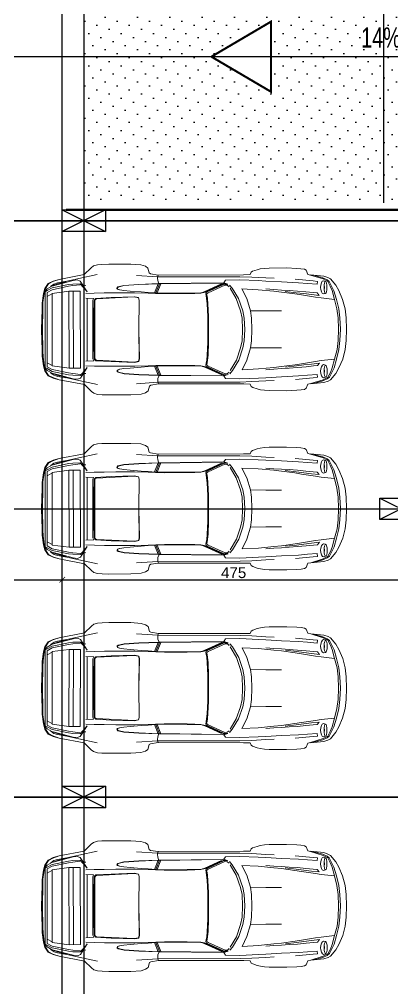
# Model space of a CAD drawing. Extents: x 250879 to 348495, y -51522 to -9360.
# Drawn here: x 308673 to 309191, y -22559 to -21213 of the extents above; entities that cross this region are included whole.
import ezdxf

# ---------------------------------------------------------------- set-up
doc = ezdxf.new("R2010")
doc.units = 0
doc.layers.get('0').update_dxf_attribs({"linetype": 'CONTINUOUS'})
doc.layers.get('DEFPOINTS').update_dxf_attribs({"color": 9, "linetype": 'CONTINUOUS'})
doc.layers.add('A-text finishing', color=6, linetype='CONTINUOUS', lineweight=13)
doc.layers.add('FIGURES', color=153, linetype='CONTINUOUS', lineweight=0)
for name, color, linetype in [('AXIS', 1, 'CONTINUOUS'), ('COLUMN', 5, 'CONTINUOUS'), ('FURNITURE', 4, 'CONTINUOUS'), ('TEXT', 3, 'CONTINUOUS'), ('WALL', 7, 'CONTINUOUS')]:
    doc.layers.add(name, color=color, linetype=linetype)
doc.styles.get("Standard").update_dxf_attribs({"font": 'sanss___.ttf', "height": 15})
doc.dimstyles.new('STANDARD$0', dxfattribs={"dimscale": 0, "dimtxt": 12, "dimasz": 8, "dimexe": 15, "dimexo": 0.0625, "dimgap": 2, "dimtad": 1, "dimdec": 0, "dimzin": 0, "dimdsep": 46, "dimtxsty": 'Standard', "dimblk1": 'ARCHTICK', "dimblk2": 'ARCHTICK', "dimsah": 1, "dimcen": 0.09, "dimdle": 15, "dimclrd": 3, "dimclre": 3, "dimclrt": 3, "dimazin": 0, "dimtfac": 1, "dimtdec": 0, "dimtofl": 0, "dimtmove": 1, "dimatfit": 3, "dimldrblk": 'ARCHTICK', "dimfxl": 1.0455, "dimfxlon": 1, "dimtolj": 1, "dimtzin": 0, "dimarcsym": 0})

# ---------------------------------------------------------------- blocks, each defined once
blk = doc.blocks.new('XREF1$0$02PCAR09')
at = {"color": 0, "linetype": 'ByBlock'}
for p, q in [((-139.39, 33.77), (-143.26, 30.05)), ((-138.14, 34.83), (-139.39, 33.77)), ((-136.04, 35.43), (-138.14, 34.83)), ((-133.57, 35.58), (-136.04, 35.43)), ((-129.86, 35.7), (-133.57, 35.58)), ((-117.88, 35.7), (-129.86, 35.7)), ((-112.33, 35.34), (-117.88, 35.7)), ((-109.85, 34.59), (-112.33, 35.34)), ((-108.47, 33.6), (-109.85, 34.59)), ((-107.73, 30.95), (-108.47, 33.6)), ((-48.85, 32.53), (-51.29, 31.76)), ((-47.09, 33.02), (-48.85, 32.53)), ((-44.85, 33.29), (-47.09, 33.02)), ((-42.26, 33.45), (-44.85, 33.29)), ((-32.75, 33.53), (-42.26, 33.45)), ((-27.18, 33.31), (-32.75, 33.53)), ((-24.96, 33.14), (-27.18, 33.31)), ((-22.98, 32.83), (-24.96, 33.14)), ((-22.13, 32.24), (-22.98, 32.83)), ((-21.22, 30), (-22.13, 32.24)), ((-162.98, 25.22), (-160.29, 26.5)), ((-149.39, 26.87), (-160.88, 23.8)), ((-157.04, 27.42), (-160.49, 26.23)), ((-160.29, 26.5), (-157.04, 27.42)), ((-143.26, 30.05), (-157.04, 27.42)), ((-146.25, 27.9), (-152.81, 26.43)), ((-147.04, 27.13), (-149.39, 26.87)), ((-145.43, 26.52), (-147.04, 27.13)), ((-136.16, 30.07), (-146.25, 27.9)), ((-141.73, 20.71), (-145.43, 26.52)), ((-103.18, 28.82), (-114.79, 29.59)), ((-107, 30.43), (-107.73, 30.95)), ((-102.8, 29.76), (-107, 30.43)), ((-103.18, 28.82), (-102.8, 29.76)), ((-58.2, 28.79), (-103.18, 28.82)), ((-103.18, 28.09), (-103.18, 28.82)), ((-103.06, 26.7), (-103.18, 28.09)), ((-102.68, 25.44), (-103.06, 26.7)), ((-56.22, 29.83), (-102.8, 29.76)), ((-67.1, 25.46), (-66.11, 26.89)), ((-58.32, 27.06), (-66.11, 26.89)), ((-48.2, 26.63), (-58.32, 27.06)), ((-58.2, 28.77), (-51.78, 28.55)), ((-52.64, 29.95), (-56.22, 29.83)), ((-52.16, 31.23), (-52.64, 29.95)), ((-51.29, 31.76), (-52.16, 31.23)), ((-51.78, 28.55), (-44.15, 28.14)), ((-44.15, 26.41), (-48.2, 26.63)), ((-44.15, 28.14), (-39.54, 27.93)), ((-28.03, 27.35), (-18.29, 26.45)), ((-19.65, 29.66), (-21.22, 30)), ((-12.48, 29.04), (-19.65, 29.78)), ((-12.79, 27.56), (-19.65, 29.66)), ((-13.04, 28.18), (-17.96, 29.55)), ((-13.28, 26.26), (-12.67, 26.55)), ((-10.59, 27.09), (-13.04, 28.18)), ((-10.26, 26.19), (-12.79, 27.56)), ((-12.67, 26.55), (-11.49, 26.19)), ((-10.14, 28.29), (-12.48, 29.04)), ((-9.43, 26.13), (-10.59, 27.09)), ((-8.78, 27.56), (-10.14, 28.29)), ((-5.94, 24.09), (-8.78, 27.56)), ((-165.56, 19.69), (-164.79, 22.49)), ((-164.42, 22.49), (-165.19, 19.69)), ((-164.79, 22.49), (-162.98, 25.22)), ((-163.6, 22.32), (-164.59, 21.21)), ((-163.6, 21.32), (-164.59, 20.71)), ((-164.59, -21.21), (-164.59, 21.21)), ((-162.81, 24.98), (-164.42, 22.49)), ((-160.88, 23.8), (-163.6, 22.32)), ((-160.77, 22.81), (-163.6, 21.32)), ((-163.6, 20.33), (-160.77, 21.82)), ((-160.49, 26.23), (-162.81, 24.98)), ((-161.5, 23.73), (-161.74, 23.33)), ((-159.78, 24.91), (-161.5, 23.73)), ((-151.85, 24.65), (-160.77, 22.81)), ((-160.77, 21.82), (-151.85, 23.66)), ((-159.78, 24.24), (-160.17, 23.99)), ((-157.91, 25.53), (-159.78, 24.91)), ((-157.91, 25.01), (-159.78, 24.24)), ((-152.81, 26.43), (-157.91, 25.53)), ((-153.83, 25.85), (-157.91, 25.01)), ((-153.47, 26.28), (-153.83, 25.85)), ((-149.51, 24.91), (-151.85, 24.65)), ((-151.85, 23.66), (-149.51, 24.04)), ((-145.43, 25.03), (-149.51, 24.91)), ((-149.51, 24.04), (-145.43, 24.53)), ((-145.43, 25.03), (-141.73, 20.73)), ((-145.43, 24.53), (-145.43, 25.03)), ((-142.39, 24.02), (-143.85, 23.95)), ((-125.42, 22.45), (-125.37, 22.96)), ((-125.08, 22.11), (-125.42, 22.45)), ((-125.37, 22.96), (-124.86, 23.34)), ((-125.15, 22.43), (-125.13, 22.84)), ((-124.89, 22.11), (-125.15, 22.43)), ((-125.13, 22.84), (-124.69, 23.22)), ((-124.01, 21.73), (-125.08, 22.11)), ((-123.84, 21.73), (-124.89, 22.11)), ((-124.86, 23.34), (-121.58, 24.14)), ((-124.69, 23.22), (-121.6, 24.01)), ((-121.62, 21.38), (-124.01, 21.73)), ((-121.62, 21.38), (-123.84, 21.73)), ((-118.22, 21.03), (-121.62, 21.38)), ((-121.6, 24.01), (-113.44, 24.57)), ((-121.58, 24.14), (-113.44, 24.69)), ((-113.44, 24.69), (-102.68, 25.08)), ((-113.44, 24.57), (-102.68, 24.96)), ((-104.9, 20.03), (-102.9, 24.96)), ((-104.22, 19.99), (-102.17, 24.96)), ((-101.45, 24.96), (-103.47, 19.98)), ((-67.1, 25.44), (-102.68, 25.06)), ((-102.68, 25.08), (-102.68, 25.44)), ((-102.68, 24.94), (-67.65, 25.32)), ((-102.68, 25.06), (-102.68, 24.94)), ((-77.45, 20.66), (-68.24, 24.88)), ((-67.39, 24.89), (-76.59, 20.66)), ((-76.17, 20.52), (-66.86, 24.77)), ((-66.4, 24.24), (-75.65, 20.03)), ((-66.42, 25.2), (-67.39, 24.89)), ((-67.1, 25.54), (-67.1, 25.54)), ((-64.81, 24.72), (-67.1, 25.46)), ((-66.86, 24.77), (-65.78, 24.81)), ((-65.14, 24.16), (-66.4, 24.24)), ((-65.78, 24.81), (-64.81, 24.72)), ((-64.13, 23.29), (-65.14, 24.16)), ((-62.4, 22.49), (-63.89, 24.21)), ((-60.22, 16.82), (-63.6, 22.49)), ((-58.97, 16.82), (-62.4, 22.49)), ((-57.13, 22.11), (-54.53, 16.8)), ((-48.2, 21.63), (-57.13, 22.11)), ((-39.78, 20.85), (-48.2, 21.63)), ((-35.6, 25.95), (-44.15, 26.41)), ((-39.78, 21.75), (-44.12, 22.11)), ((-35.6, 21.46), (-39.78, 21.75)), ((-26.33, 25.46), (-35.6, 25.95)), ((-31.38, 21.21), (-35.6, 21.46)), ((-26.79, 20.88), (-31.38, 21.21)), ((-21.41, 25.08), (-26.33, 25.46)), ((-16.03, 24.72), (-21.41, 25.08)), ((-18.29, 26.45), (-15.88, 26.19)), ((-15.88, 26.19), (-16.03, 24.72)), ((-14.22, 22.91), (-14.12, 24.14)), ((-14.12, 21.68), (-14.22, 22.91)), ((-14.12, 24.14), (-13.76, 25.41)), ((-13.76, 20.44), (-14.12, 21.68)), ((-13.76, 25.41), (-13.28, 26.26)), ((-12.31, 22.86), (-12.22, 24.26)), ((-12.24, 21.56), (-12.31, 22.86)), ((-12.04, 22.86), (-12.24, 21.56)), ((-12.07, 20.57), (-12.24, 21.58)), ((-12.22, 24.26), (-12.07, 25.22)), ((-12.22, 24.26), (-12.04, 22.86)), ((-12.07, 25.22), (-11.81, 25.93)), ((-11.81, 25.93), (-11.49, 26.19)), ((-11.49, 26.19), (-11.18, 25.93)), ((-11.18, 25.93), (-10.93, 25.22)), ((-10.93, 25.22), (-10.74, 24.13)), ((-10.74, 21.58), (-10.93, 20.51)), ((-10.74, 24.13), (-10.69, 22.86)), ((-10.69, 22.86), (-10.74, 21.58)), ((-8.9, 23.63), (-10.26, 26.19)), ((-6.9, 21.08), (-9.43, 26.13)), ((-7.91, 21.15), (-8.9, 23.63)), ((-4.27, 21.14), (-5.94, 24.09)), ((-166.21, 14.44), (-165.56, 19.69)), ((-165.19, 19.69), (-165.8, 14.82)), ((-163.6, 20.33), (-163.6, -20.33)), ((-163.6, 18.05), (-160.88, 19.53)), ((-160.77, 19.82), (-151.61, 21.07)), ((-160.77, 19.82), (-160.77, -19.82)), ((-151.61, 21.07), (-151.61, -21.07)), ((-151.61, 21.07), (-145.43, 21.07)), ((-149.26, 21.07), (-149.26, -21.19)), ((-145.43, -21.07), (-145.43, 21.07)), ((-137.77, 19.96), (-142.39, 19.75)), ((-138.14, 17.06), (-142.38, 17.26)), ((-141.73, 17.26), (-141.73, -17.16)), ((-138.66, 0), (-138.57, 15.9)), ((-138.57, 15.9), (-138.14, 17.06)), ((-137.9, 15.9), (-138.04, 8.28)), ((-137.51, 16.58), (-137.9, 15.9)), ((-132.34, 20.03), (-137.77, 19.96)), ((-136.98, 17.01), (-137.51, 16.58)), ((-137.48, 15.78), (-137.08, 16.44)), ((-137.08, 16.44), (-136.55, 16.78)), ((-128.55, 17.52), (-136.98, 17.01)), ((-136.55, 16.78), (-115.95, 17.82)), ((-126.04, 20.1), (-132.34, 20.03)), ((-115.76, 17.94), (-128.55, 17.52)), ((-115.78, 20.11), (-126.04, 20.1)), ((-112.19, 20.51), (-118.22, 21.03)), ((-115.95, 17.82), (-113.73, 17.36)), ((-108.37, 19.87), (-115.78, 20.11)), ((-113.56, 17.48), (-115.76, 17.94)), ((-113.73, 17.36), (-113.35, 15.95)), ((-113.2, 16.07), (-113.56, 17.48)), ((-113.4, -0.02), (-113.2, 16.07)), ((-113.35, 15.95), (-113.4, 0.02)), ((-108.37, 20.23), (-112.19, 20.51)), ((-104.22, 19.99), (-108.37, 20.23)), ((-104.27, 19.73), (-108.37, 19.87)), ((-99.56, 19.65), (-104.27, 19.73)), ((-99.52, 19.84), (-104.22, 19.99)), ((-87.11, 19.64), (-99.56, 19.65)), ((-87.11, 19.87), (-99.52, 19.84)), ((-82.86, 19.87), (-87.11, 19.87)), ((-82.86, 19.72), (-87.11, 19.64)), ((-79.67, 19.98), (-82.86, 19.87)), ((-79.63, 19.86), (-82.86, 19.72)), ((-79.67, 19.96), (-78.74, 20.2)), ((-77.89, 20.2), (-79.63, 19.86)), ((-78.74, 20.2), (-77.45, 20.66)), ((-77.21, 20.44), (-77.89, 20.2)), ((-76.59, 20.66), (-77.21, 20.44)), ((-76.95, 19.52), (-76.71, 20.25)), ((-76.73, 18.37), (-76.95, 19.52)), ((-76.42, 16.82), (-76.73, 18.37)), ((-76.71, 20.25), (-76.17, 20.52)), ((-76.22, 19.69), (-76.44, 19.24)), ((-76.44, 19.24), (-76.15, 18.22)), ((-76.1, 14.07), (-76.42, 16.82)), ((-75.65, 20.03), (-76.22, 19.69)), ((-76.15, 18.22), (-75.93, 16.82)), ((-75.93, 16.82), (-75.72, 13.98)), ((-60.22, 16.82), (-60.22, 16.82)), ((-58, 10.14), (-60.22, 16.82)), ((-56.75, 10.14), (-58.97, 16.82)), ((-54.53, 16.8), (-52.55, 10.14)), ((-35.6, 20.37), (-39.78, 20.85)), ((-28.21, 19.38), (-35.6, 20.37)), ((-33.48, 20.69), (-27.45, 19.99)), ((-24.62, 18.78), (-28.21, 19.38)), ((-27.45, 19.99), (-23.36, 19.5)), ((-22.2, 20.45), (-26.79, 20.88)), ((-17.01, 17.6), (-24.62, 18.78)), ((-23.36, 19.5), (-19.12, 18.97)), ((-18.2, 20.06), (-22.2, 20.45)), ((-19.12, 18.97), (-14.89, 18.51)), ((-16, 19.87), (-18.2, 20.06)), ((-13.95, 17.11), (-17.01, 17.6)), ((-14.89, 18.51), (-16, 19.87)), ((-6.56, 16.32), (-13.95, 17.11)), ((-13.28, 19.65), (-13.76, 20.44)), ((-12.67, 19.33), (-13.28, 19.65)), ((-11.49, 19.6), (-12.67, 19.33)), ((-11.81, 19.84), (-12.07, 20.57)), ((-11.49, 19.6), (-11.81, 19.84)), ((-11.18, 19.81), (-11.49, 19.6)), ((-10.93, 20.51), (-11.18, 19.81)), ((-6.56, 16.32), (-7.91, 21.15)), ((-5.57, 16.32), (-6.9, 21.08)), ((-5.26, 11.13), (-6.56, 16.32)), ((-4.27, 11.13), (-5.57, 16.32)), ((-2.17, 16.31), (-4.27, 21.14)), ((-0.87, 11.13), (-2.17, 16.31)), ((-166.57, 0.02), (-166.35, 11.22)), ((-166.35, 11.22), (-166.21, 14.44)), ((-165.94, 11.59), (-166.08, 0)), ((-165.8, 14.82), (-165.94, 11.59)), ((-137.56, 8.16), (-137.48, 15.78)), ((-76.1, 14.07), (-75.74, 7.15)), ((-75.72, 13.98), (-75.43, 7.15)), ((-4.7, 6.2), (-5.26, 11.13)), ((-3.7, 6.2), (-4.27, 11.13)), ((-0.31, 6.18), (-0.87, 11.13)), ((-138.04, 8.28), (-138.04, 0)), ((-137.56, 0), (-137.56, 8.16)), ((-75.74, 7.15), (-75.77, 0)), ((-75.43, 7.15), (-75.4, 0)), ((-57.13, 6.18), (-58, 10.14)), ((-56.89, 0), (-57.13, 6.18)), ((-55.9, 6.18), (-56.75, 10.14)), ((-55.64, 0), (-55.9, 6.18)), ((-52.55, 10.14), (-44.12, 10.09)), ((-52.55, 10.14), (-51.92, 6.18)), ((-51.92, 6.18), (-51.68, 0)), ((-44.12, 10.09), (-35.6, 10.09)), ((-4.39, 0), (-4.7, 6.2)), ((-3.4, 0), (-3.7, 6.2)), ((0, 0), (-0.31, 6.18)), ((-165.94, -11.59), (-166.08, 0)), ((-138.66, 0), (-138.57, -15.9)), ((-138.04, -8.28), (-138.04, 0)), ((-137.56, 0), (-137.56, -8.16)), ((-113.4, 0.02), (-113.2, -16.07)), ((-75.74, -7.15), (-75.77, 0)), ((-75.43, -7.15), (-75.4, 0)), ((-56.89, 0), (-57.13, -6.18)), ((-55.64, 0), (-55.9, -6.18)), ((-51.92, -6.18), (-51.68, 0)), ((-4.39, 0), (-4.7, -6.2)), ((-3.4, 0), (-3.7, -6.2)), ((0, 0), (-0.31, -6.18)), ((-166.57, -0.02), (-166.35, -11.22)), ((-113.35, -15.95), (-113.4, -0.02)), ((-137.9, -15.9), (-138.04, -8.28)), ((-137.56, -8.16), (-137.48, -15.78)), ((-76.1, -14.07), (-75.74, -7.15)), ((-75.72, -13.98), (-75.43, -7.15)), ((-58, -10.14), (-60.22, -16.82)), ((-56.75, -10.14), (-58.97, -16.82)), ((-57.13, -6.18), (-58, -10.14)), ((-55.9, -6.18), (-56.75, -10.14)), ((-54.53, -16.8), (-52.55, -10.14)), ((-52.55, -10.14), (-51.92, -6.18)), ((-52.55, -10.14), (-44.12, -10.09)), ((-44.12, -10.09), (-35.6, -10.09)), ((-4.7, -6.2), (-5.26, -11.13)), ((-3.7, -6.2), (-4.27, -11.13)), ((-0.31, -6.18), (-0.87, -11.13)), ((-166.35, -11.22), (-166.21, -14.44)), ((-166.21, -14.44), (-165.56, -19.69)), ((-165.8, -14.82), (-165.94, -11.59)), ((-165.19, -19.69), (-165.8, -14.82)), ((-137.48, -15.78), (-137.08, -16.44)), ((-76.1, -14.07), (-76.42, -16.82)), ((-75.93, -16.82), (-75.72, -13.98)), ((-5.26, -11.13), (-6.56, -16.32)), ((-4.27, -11.13), (-5.57, -16.32)), ((-0.87, -11.13), (-2.17, -16.31)), ((-165.56, -19.69), (-164.79, -22.49)), ((-164.42, -22.49), (-165.19, -19.69)), ((-163.6, -21.32), (-164.59, -20.71)), ((-163.6, -18.05), (-160.88, -19.53)), ((-163.6, -20.33), (-160.77, -21.82)), ((-160.77, -19.82), (-151.61, -21.07)), ((-151.61, -21.07), (-145.43, -21.07)), ((-141.73, -20.71), (-145.43, -26.52)), ((-145.43, -25.03), (-141.73, -20.73)), ((-137.77, -19.96), (-142.39, -19.75)), ((-138.14, -17.06), (-142.38, -17.26)), ((-138.57, -15.9), (-138.14, -17.06)), ((-137.51, -16.58), (-137.9, -15.9)), ((-132.34, -20.03), (-137.77, -19.96)), ((-136.98, -17.01), (-137.51, -16.58)), ((-137.08, -16.44), (-136.55, -16.78)), ((-128.55, -17.52), (-136.98, -17.01)), ((-136.55, -16.78), (-115.95, -17.82)), ((-126.04, -20.1), (-132.34, -20.03)), ((-115.76, -17.94), (-128.55, -17.52)), ((-115.78, -20.11), (-126.04, -20.1)), ((-118.22, -21.03), (-121.62, -21.38)), ((-112.19, -20.51), (-118.22, -21.03)), ((-115.95, -17.82), (-113.73, -17.36)), ((-108.37, -19.87), (-115.78, -20.11)), ((-113.56, -17.48), (-115.76, -17.94)), ((-113.73, -17.36), (-113.35, -15.95)), ((-113.2, -16.07), (-113.56, -17.48)), ((-108.37, -20.23), (-112.19, -20.51)), ((-104.27, -19.73), (-108.37, -19.87)), ((-104.22, -19.99), (-108.37, -20.23)), ((-104.9, -20.03), (-102.9, -24.96)), ((-99.56, -19.65), (-104.27, -19.73)), ((-99.52, -19.84), (-104.22, -19.99)), ((-104.22, -19.99), (-102.17, -24.96)), ((-101.45, -24.96), (-103.47, -19.98)), ((-87.11, -19.64), (-99.56, -19.65)), ((-87.11, -19.87), (-99.52, -19.84)), ((-82.86, -19.72), (-87.11, -19.64)), ((-82.86, -19.87), (-87.11, -19.87)), ((-79.63, -19.86), (-82.86, -19.72)), ((-79.67, -19.98), (-82.86, -19.87)), ((-79.67, -19.96), (-78.74, -20.2)), ((-77.89, -20.2), (-79.63, -19.86)), ((-78.74, -20.2), (-77.45, -20.66)), ((-77.21, -20.44), (-77.89, -20.2)), ((-77.45, -20.66), (-68.24, -24.88)), ((-76.59, -20.66), (-77.21, -20.44)), ((-76.73, -18.37), (-76.95, -19.52)), ((-76.95, -19.52), (-76.71, -20.25)), ((-76.42, -16.82), (-76.73, -18.37)), ((-76.71, -20.25), (-76.17, -20.52)), ((-67.39, -24.89), (-76.59, -20.66)), ((-76.44, -19.24), (-76.15, -18.22)), ((-76.22, -19.69), (-76.44, -19.24)), ((-75.65, -20.03), (-76.22, -19.69)), ((-76.17, -20.52), (-66.86, -24.77)), ((-76.15, -18.22), (-75.93, -16.82)), ((-66.4, -24.24), (-75.65, -20.03)), ((-60.22, -16.82), (-63.6, -22.49)), ((-58.97, -16.82), (-62.4, -22.49)), ((-60.22, -16.82), (-60.22, -16.82)), ((-57.13, -22.11), (-54.53, -16.8)), ((-39.78, -20.85), (-48.2, -21.63)), ((-35.6, -20.37), (-39.78, -20.85)), ((-28.21, -19.38), (-35.6, -20.37)), ((-33.48, -20.69), (-27.45, -19.99)), ((-26.79, -20.88), (-31.38, -21.21)), ((-24.62, -18.78), (-28.21, -19.38)), ((-27.45, -19.99), (-23.36, -19.5)), ((-22.2, -20.45), (-26.79, -20.88)), ((-17.01, -17.6), (-24.62, -18.78)), ((-23.36, -19.5), (-19.12, -18.97)), ((-18.2, -20.06), (-22.2, -20.45)), ((-19.12, -18.97), (-14.89, -18.51)), ((-16, -19.87), (-18.2, -20.06)), ((-13.95, -17.11), (-17.01, -17.6)), ((-14.89, -18.51), (-16, -19.87)), ((-13.76, -20.44), (-14.12, -21.68)), ((-6.56, -16.32), (-13.95, -17.11)), ((-13.28, -19.65), (-13.76, -20.44)), ((-12.67, -19.33), (-13.28, -19.65)), ((-11.49, -19.6), (-12.67, -19.33)), ((-12.07, -20.57), (-12.24, -21.58)), ((-11.81, -19.84), (-12.07, -20.57)), ((-11.49, -19.6), (-11.81, -19.84)), ((-11.18, -19.81), (-11.49, -19.6)), ((-10.93, -20.51), (-11.18, -19.81)), ((-10.74, -21.58), (-10.93, -20.51)), ((-6.9, -21.08), (-9.43, -26.13)), ((-7.91, -21.15), (-8.9, -23.63)), ((-6.56, -16.32), (-7.91, -21.15)), ((-5.57, -16.32), (-6.9, -21.08)), ((-4.27, -21.14), (-5.94, -24.09)), ((-2.17, -16.31), (-4.27, -21.14)), ((-164.79, -22.49), (-162.98, -25.22)), ((-163.6, -22.32), (-164.59, -21.21)), ((-162.81, -24.98), (-164.42, -22.49)), ((-160.77, -22.81), (-163.6, -21.32)), ((-160.88, -23.8), (-163.6, -22.32)), ((-162.98, -25.22), (-160.29, -26.5)), ((-160.49, -26.23), (-162.81, -24.98)), ((-161.5, -23.73), (-161.74, -23.33)), ((-159.78, -24.91), (-161.5, -23.73)), ((-149.39, -26.87), (-160.88, -23.8)), ((-160.77, -21.82), (-151.85, -23.66)), ((-151.85, -24.65), (-160.77, -22.81)), ((-157.04, -27.42), (-160.49, -26.23)), ((-159.78, -24.24), (-160.17, -23.99)), ((-157.91, -25.01), (-159.78, -24.24)), ((-157.91, -25.53), (-159.78, -24.91)), ((-153.83, -25.85), (-157.91, -25.01)), ((-152.81, -26.43), (-157.91, -25.53)), ((-153.47, -26.28), (-153.83, -25.85)), ((-146.25, -27.9), (-152.81, -26.43)), ((-151.85, -23.66), (-149.51, -24.04)), ((-149.51, -24.91), (-151.85, -24.65)), ((-149.51, -24.04), (-145.43, -24.53)), ((-145.43, -25.03), (-149.51, -24.91)), ((-145.43, -24.53), (-145.43, -25.03)), ((-142.39, -24.02), (-143.85, -23.95)), ((-125.08, -22.11), (-125.42, -22.45)), ((-125.42, -22.45), (-125.37, -22.96)), ((-125.37, -22.96), (-124.86, -23.34)), ((-124.89, -22.11), (-125.15, -22.43)), ((-125.15, -22.43), (-125.13, -22.84)), ((-125.13, -22.84), (-124.69, -23.22)), ((-124.01, -21.73), (-125.08, -22.11)), ((-123.84, -21.73), (-124.89, -22.11)), ((-124.86, -23.34), (-121.58, -24.14)), ((-124.69, -23.22), (-121.6, -24.01)), ((-121.62, -21.38), (-124.01, -21.73)), ((-121.62, -21.38), (-123.84, -21.73)), ((-121.6, -24.01), (-113.44, -24.57)), ((-121.58, -24.14), (-113.44, -24.69)), ((-113.44, -24.57), (-102.68, -24.96)), ((-113.44, -24.69), (-102.68, -25.08)), ((-102.68, -25.44), (-103.06, -26.7)), ((-102.68, -25.06), (-102.68, -24.94)), ((-102.68, -24.94), (-67.65, -25.32)), ((-67.1, -25.44), (-102.68, -25.06)), ((-102.68, -25.08), (-102.68, -25.44)), ((-66.42, -25.2), (-67.39, -24.89)), ((-64.81, -24.72), (-67.1, -25.46)), ((-67.1, -25.46), (-66.11, -26.89)), ((-67.1, -25.54), (-67.1, -25.54)), ((-66.86, -24.77), (-65.78, -24.81)), ((-65.14, -24.16), (-66.4, -24.24)), ((-65.78, -24.81), (-64.81, -24.72)), ((-64.13, -23.29), (-65.14, -24.16)), ((-62.4, -22.49), (-63.89, -24.21)), ((-48.2, -21.63), (-57.13, -22.11)), ((-44.15, -26.41), (-48.2, -26.63)), ((-35.6, -25.95), (-44.15, -26.41)), ((-39.78, -21.75), (-44.12, -22.11)), ((-35.6, -21.46), (-39.78, -21.75)), ((-31.38, -21.21), (-35.6, -21.46)), ((-26.33, -25.46), (-35.6, -25.95)), ((-28.03, -27.35), (-18.29, -26.45)), ((-21.41, -25.08), (-26.33, -25.46)), ((-16.03, -24.72), (-21.41, -25.08)), ((-18.29, -26.45), (-15.88, -26.19)), ((-15.88, -26.19), (-16.03, -24.72)), ((-14.12, -21.68), (-14.22, -22.91)), ((-14.22, -22.91), (-14.12, -24.14)), ((-14.12, -24.14), (-13.76, -25.41)), ((-13.76, -25.41), (-13.28, -26.26)), ((-13.28, -26.26), (-12.67, -26.55)), ((-10.26, -26.19), (-12.79, -27.56)), ((-12.67, -26.55), (-11.49, -26.19)), ((-12.24, -21.56), (-12.31, -22.86)), ((-12.31, -22.86), (-12.22, -24.26)), ((-12.04, -22.86), (-12.24, -21.56)), ((-12.22, -24.26), (-12.04, -22.86)), ((-12.22, -24.26), (-12.07, -25.22)), ((-12.07, -25.22), (-11.81, -25.93)), ((-11.81, -25.93), (-11.49, -26.19)), ((-11.49, -26.19), (-11.18, -25.93)), ((-11.18, -25.93), (-10.93, -25.22)), ((-10.93, -25.22), (-10.74, -24.13)), ((-10.69, -22.86), (-10.74, -21.58)), ((-10.74, -24.13), (-10.69, -22.86)), ((-9.43, -26.13), (-10.59, -27.09)), ((-8.9, -23.63), (-10.26, -26.19)), ((-5.94, -24.09), (-8.78, -27.56)), ((-160.29, -26.5), (-157.04, -27.42)), ((-143.26, -30.05), (-157.04, -27.42)), ((-147.04, -27.13), (-149.39, -26.87)), ((-145.43, -26.52), (-147.04, -27.13)), ((-136.16, -30.07), (-146.25, -27.9)), ((-139.39, -33.77), (-143.26, -30.05)), ((-103.18, -28.82), (-114.79, -29.59)), ((-107.73, -30.95), (-108.47, -33.6)), ((-107, -30.43), (-107.73, -30.95)), ((-102.8, -29.76), (-107, -30.43)), ((-103.06, -26.7), (-103.18, -28.09)), ((-103.18, -28.09), (-103.18, -28.82)), ((-58.2, -28.79), (-103.18, -28.82)), ((-103.18, -28.82), (-102.8, -29.76)), ((-56.22, -29.83), (-102.8, -29.76)), ((-58.32, -27.06), (-66.11, -26.89)), ((-48.2, -26.63), (-58.32, -27.06)), ((-58.2, -28.77), (-51.78, -28.55)), ((-52.64, -29.95), (-56.22, -29.83)), ((-52.16, -31.23), (-52.64, -29.95)), ((-51.29, -31.76), (-52.16, -31.23)), ((-51.78, -28.55), (-44.15, -28.14)), ((-48.85, -32.53), (-51.29, -31.76)), ((-44.15, -28.14), (-39.54, -27.93)), ((-21.22, -30), (-22.13, -32.24)), ((-19.65, -29.66), (-21.22, -30)), ((-12.79, -27.56), (-19.65, -29.66)), ((-12.48, -29.04), (-19.65, -29.78)), ((-13.04, -28.18), (-17.96, -29.55)), ((-10.59, -27.09), (-13.04, -28.18)), ((-10.14, -28.29), (-12.48, -29.04)), ((-8.78, -27.56), (-10.14, -28.29)), ((-138.14, -34.83), (-139.39, -33.77)), ((-136.04, -35.43), (-138.14, -34.83)), ((-133.57, -35.58), (-136.04, -35.43)), ((-129.86, -35.7), (-133.57, -35.58)), ((-117.88, -35.7), (-129.86, -35.7)), ((-112.33, -35.34), (-117.88, -35.7)), ((-109.85, -34.59), (-112.33, -35.34)), ((-108.47, -33.6), (-109.85, -34.59)), ((-47.09, -33.02), (-48.85, -32.53)), ((-44.85, -33.29), (-47.09, -33.02)), ((-42.26, -33.45), (-44.85, -33.29)), ((-32.75, -33.53), (-42.26, -33.45)), ((-27.18, -33.31), (-32.75, -33.53)), ((-24.96, -33.14), (-27.18, -33.31)), ((-22.98, -32.83), (-24.96, -33.14)), ((-22.13, -32.24), (-22.98, -32.83))]:
    blk.add_line(p, q, dxfattribs=at)
blk = doc.blocks.new('COLUMN')
at = {"layer": 'AXIS'}
for p, q in [((236924.7, -9644.3), (236984.7, -9674.3)), ((236984.7, -9644.3), (236924.7, -9674.3))]:
    blk.add_line(p, q, dxfattribs=at)
at = {"layer": 'COLUMN'}
blk.add_lwpolyline([(236924.7, -9644.3), (236984.7, -9644.3), (236984.7, -9674.3), (236924.7, -9674.3)], close=True, dxfattribs=at)
blk = doc.blocks.new('AXISG')
at = {"layer": 'AXIS'}
for p, q in [((307035.7, -19949.2), (307035.7, -23531.7)), ((305595.8, -21492.8), (307936.9, -21492.8)), ((305587.5, -21892.8), (307936.9, -21892.8)), ((305587.5, -22292.8), (307936.9, -22292.8))]:
    blk.add_line(p, q, dxfattribs=at)
at = {"layer": 'WALL', "linetype": 'Continuous'}
for p in [(70081, -11833.6), (70521.5, -12233.6), (70081, -12633.6)]:
    blk.add_blockref('COLUMN', p, dxfattribs=at)
blk = doc.blocks.new('_ARCHTICK')
at = {"color": 0, "linetype": 'ByBlock', "const_width": 0.15}
blk.add_lwpolyline([(-0.5, -0.5), (0.5, 0.5)], dxfattribs=at)
blk = doc.blocks.new('*D1191')
at = {"layer": 'DEFPOINTS', "color": 0, "linetype": 'Continuous', "transparency": 16777216}
for p in [(308147.1, -21905.7), (308732.4, -21991.2), (308732.4, -22013.6)]:
    blk.add_point(p, dxfattribs=at)
at = {"layer": 'WALL', "color": 3, "linetype": 'Continuous', "lineweight": -2, "transparency": 16777216}
for p, q in [((308732.4, -21992.3), (308732.4, -21976.2)), ((308132.1, -21991.2), (308747.4, -21991.2)), ((308147.1, -21990.2), (308147.1, -22006.2))]:
    blk.add_line(p, q, dxfattribs=at)
at = {"layer": 'WALL', "color": 3, "linetype": 'Continuous', "lineweight": -2, "transparency": 16777216, "xscale": 8, "yscale": 8, "zscale": 8, "rotation": 180}
blk.add_blockref('_ARCHTICK', (308147.1, -21991.2), dxfattribs=at)
at = {"layer": 'WALL', "color": 3, "linetype": 'Continuous', "lineweight": -2, "transparency": 16777216, "xscale": 8, "yscale": 8, "zscale": 8}
blk.add_blockref('_ARCHTICK', (308732.4, -21991.2), dxfattribs=at)
at = {"layer": 'WALL', "color": 3, "linetype": 'Continuous', "transparency": 16777216, "insert": (308439.8, -21981.5), "char_height": 15, "attachment_point": 5}
blk.add_mtext('\\A1;585', dxfattribs=at)
blk = doc.blocks.new('*D1192')
at = {"layer": 'DEFPOINTS', "color": 0, "linetype": 'Continuous', "transparency": 16777216}
for p in [(309207.9, -21991.2), (308732.4, -22013.6), (309207.9, -22023.8)]:
    blk.add_point(p, dxfattribs=at)
at = {"layer": 'WALL', "color": 3, "linetype": 'Continuous', "lineweight": -2, "transparency": 16777216}
for p, q in [((308732.4, -21992.3), (308732.4, -21976.2)), ((309207.9, -21992.3), (309207.9, -21976.2)), ((308717.4, -21991.2), (309222.9, -21991.2))]:
    blk.add_line(p, q, dxfattribs=at)
at = {"layer": 'WALL', "color": 3, "linetype": 'Continuous', "lineweight": -2, "transparency": 16777216, "xscale": 8, "yscale": 8, "zscale": 8, "rotation": 180}
blk.add_blockref('_ARCHTICK', (308732.4, -21991.2), dxfattribs=at)
at = {"layer": 'WALL', "color": 3, "linetype": 'Continuous', "lineweight": -2, "transparency": 16777216, "xscale": 8, "yscale": 8, "zscale": 8}
blk.add_blockref('_ARCHTICK', (309207.9, -21991.2), dxfattribs=at)
at = {"layer": 'WALL', "color": 3, "linetype": 'Continuous', "transparency": 16777216, "insert": (308970.2, -21981.5), "char_height": 15, "attachment_point": 5}
blk.add_mtext('\\A1;475', dxfattribs=at)

msp = doc.modelspace()

# ---------------------------------------------------------------- hatches: boundary and pattern name
at = {"layer": 'FURNITURE', "ltscale": 3}
h = msp.add_hatch(dxfattribs=at)
h.set_pattern_fill('DOTS', color=256, scale=10, angle=45, style=0)
h.paths.add_polyline_path([(309177.89641, -21125.63262), (308762.41953, -21125.63262), (308762.41953, -21265.09428), (308939.26833, -21265.09428), (309021.91811, -21216.45851), (309021.91811, -21265.09428), (309177.89641, -21265.09428)], flags=17)
h.paths.add_polyline_path([(309177.89641, -21265.09428), (309021.91811, -21265.09428), (309021.91811, -21313.73006), (308939.26833, -21265.09428), (308762.41953, -21265.09428), (308762.41953, -21467.83296), (309177.89641, -21467.83296)])
h.paths.add_polyline_path([(309202.89641, -21265.09428), (309177.89641, -21265.09428), (309177.89641, -21467.83296), (309202.89641, -21467.83296)])
h.paths.add_polyline_path([(309202.89641, -21107.66838), (309172.89641, -21107.66838), (309172.89641, -21092.83296), (308762.41953, -21092.83296), (308762.41953, -21125.63262), (309177.89641, -21125.63262), (309177.89641, -21265.09428), (309202.89641, -21265.09428)])
h.paths.add_polyline_path([(309545.73312, -21107.6715), (309233.71977, -21107.6715), (309232.89641, -21107.66838), (309202.89641, -21107.66838), (309202.89641, -21265.09428), (309345.0708, -21265.09428, -0.4142135624), (309545.0708, -21465.09428), (309545.0708, -21492.66838), (309663.31252, -21492.66838, -0.9977861785), (309763.31203, -21492.89), (309781.46005, -21492.89), (309742.69734, -21272.95699, 0.3639919777)])
h.paths.add_polyline_path([(309345.0708, -21265.09428), (309202.89641, -21265.09428), (309202.89641, -21467.83296), (309227.89641, -21467.83296, -0.1467971024), (309293.01773, -21492.66838), (309545.0708, -21492.66838), (309545.0708, -21465.09428, 0.4142135624)], flags=17)
h.paths.add_polyline_path([(309506.50885, -21312.95128), (309506.50885, -21272.71465), (309529.46153, -21272.71465), (309529.46153, -21312.95128)], flags=24)

# ---------------------------------------------------------------- linework, layer by layer
at = {"layer": 'A-text finishing', "const_width": 3}
msp.add_lwpolyline([(309227.89641, -21477.66838), (308737.41953, -21477.66838)], dxfattribs=at)
at = {"layer": 'AXIS'}
for p, q in [((308762.41953, -19874.391), (308762.41953, -23531.69157)), ((307412.06988, -21492.83296), (309663.64124, -21492.83296)), ((307357.48806, -21892.83296), (309663.64124, -21892.83296)), ((307567.25552, -22292.83296), (309663.64124, -22292.83296))]:
    msp.add_line(p, q, dxfattribs=at)
at = {"layer": 'FURNITURE', "ltscale": 3}
for p, q in [((308732.41953, -23078.16214), (308732.41953, -20302.83296)), ((309177.89641, -21117.83296), (309177.89641, -21467.83296)), ((309345.0708, -21265.09428), (308642.26007, -21265.09428))]:
    msp.add_line(p, q, dxfattribs=at)
at = {"layer": 'WALL', "linetype": 'Continuous', "const_width": 3}
for points in [[(308939.26833, -21265.09428), (309021.91811, -21216.45851), (309021.91811, -21265.09428)], [(308939.26833, -21265.09428), (309021.91811, -21313.73006), (309021.91811, -21265.09428)]]:
    msp.add_lwpolyline(points, dxfattribs=at)

# ---------------------------------------------------------------- block references
at = {"layer": 'FIGURES', "lineweight": 0}
for p, xscale, yscale, zscale, rotation in [((309126.88491, -21643.46091, -260.82678), -2.539999999841102, 2.53999999910593, 2.540000000000873, 180.076842413783), ((309126.88491, -21892.14432), -2.539999999841102, 2.53999999910593, 2.540000000000873, 180.076842413783), ((309126.88491, -22141.87585, -260.82678), 2.539999999841102, 2.539999999841102, 2.539999999841102, 359.923157586217), ((309126.88491, -22443.79008, -260.82678), -2.539999999841102, 2.53999999910593, 2.540000000000873, 180.076842413783)]:
    msp.add_blockref('XREF1$0$02PCAR09', p, dxfattribs=dict(at, xscale=xscale, yscale=yscale, zscale=zscale, rotation=rotation))
at = {"layer": 'WALL', "linetype": 'Continuous'}
msp.add_blockref('AXISG', (1726.73997, 0.16459), dxfattribs=at)

# ---------------------------------------------------------------- texts
at = {"layer": 'TEXT', "width": 0.7}
msp.add_text('14%%% RUMP', height=28.08, rotation=0.12694545, dxfattribs=at).set_placement((309147.08017, -21252.58494))

# ---------------------------------------------------------------- dimensions: what is measured, and where the dimension line sits
at = {"layer": 'WALL', "linetype": 'Continuous'}
for base, p1, p2, picture, middle in [((308732.41953, -21991.23617), (308147.10061, -21905.70167), (308732.41953, -22013.55355), '*D1191', (308439.76007, -21981.50983)), ((309207.89641, -21991.23617), (308732.41953, -22013.55355), (309207.89641, -22023.77798), '*D1192', (308970.15797, -21981.50983))]:
    dim = msp.add_linear_dim(base=base, p1=p1, p2=p2, dimstyle='STANDARD$0', override={"dimscale": 1}, dxfattribs=at)
    dim.commit()
    dim.dimension.update_dxf_attribs({"geometry": picture, "text_midpoint": middle})

doc.saveas('drawing.dxf')
